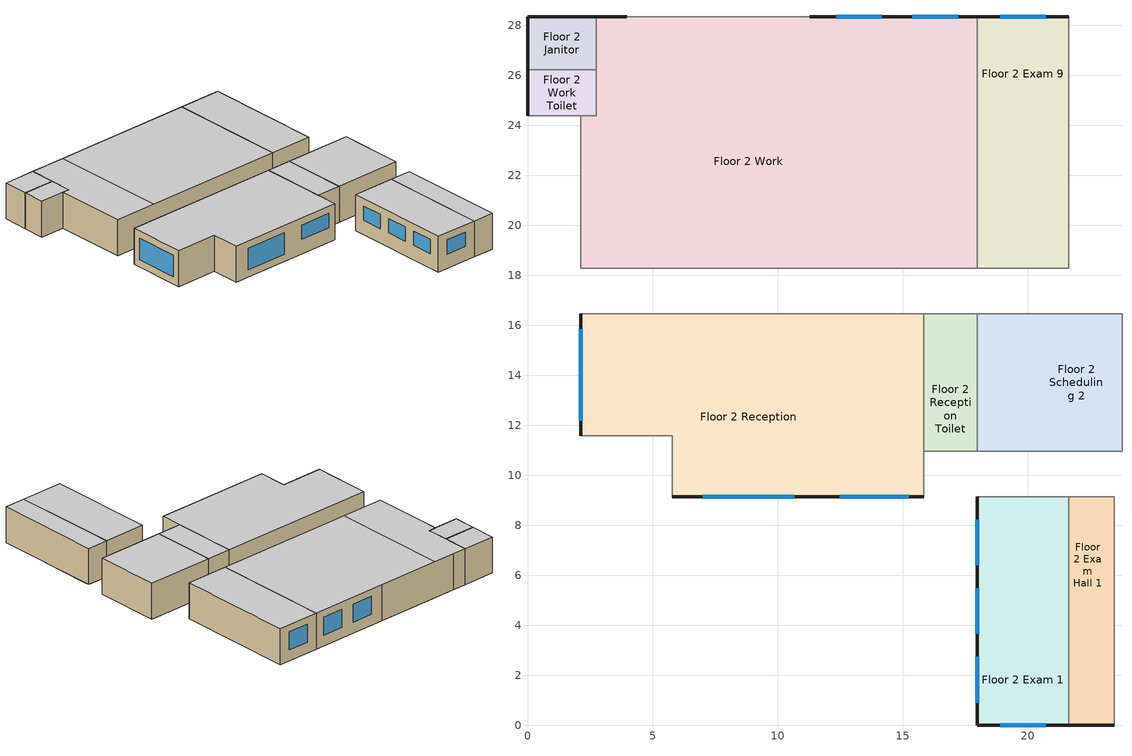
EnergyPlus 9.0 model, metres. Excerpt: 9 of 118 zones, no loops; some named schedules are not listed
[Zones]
Floor 2 Exam 1
 floor to Floor 1 Vestibule (int_slab_floor): 17.98,7.92 20.73,7.92 20.73,5.49 17.98,5.49 z3.05
 floor to Floor 1 Pre-Op Toilet (int_slab_floor): 17.98,5.49 20.73,5.49 20.73,3.66 17.98,3.66 z3.05
 floor to Floor 1 Step Down (int_slab_floor): 17.98,3.66 21.64,3.66 21.64,0 17.98,0 z3.05
 floor to Floor 1 Pre-Op Room 1 (int_slab_floor): 17.98,9.14 20.73,9.14 20.73,7.92 17.98,7.92 z3.05
 floor to Floor 1 Pre-Op Hall (int_slab_floor): 21.64,9.14 21.64,3.66 20.73,3.66 20.73,9.14 z3.05
 wall outside (nonres_ext_wall): 17.98,9.14 17.98,0 21.64,0 z3.05:6.1
 wall to Floor 2 Exam Hall 1 (int_wall): 21.64,0 21.64,9.14 z3.05:6.1
 wall to Floor 2 Reception Hall (int_wall): 21.64,9.14 17.98,9.14 z3.05:6.1
 window (NonresWindow_U_0.29_SHGC_0.45): 18.9,0 20.73,0 / 17.98,2.74 17.98,0.91 / 17.98,8.23 17.98,6.4 / 17.98,5.49 17.98,3.66 z4.27:5.49
 ceiling to Floor 3 Undeveloped 1 (int_slab_ceiling): 21.64,0 21.64,9.14 17.98,9.14 17.98,0 z6.1
Floor 2 Exam 9
 floor to Floor 1 Pre-Op Hall (int_slab_floor): 21.64,18.29 20.73,18.29 20.73,23.77 21.64,23.77 z3.05
 floor to Floor 1 Procedure Room (int_slab_floor): 21.64,28.35 21.64,23.77 17.98,23.77 17.98,28.35 z3.05
 floor to Floor 1 Office (int_slab_floor): 17.98,23.77 20.73,23.77 20.73,18.29 17.98,18.29 z3.05
 wall outside (nonres_ext_wall): 21.64,28.35 17.98,28.35 z3.05:6.1
 wall to Floor 2 Work (int_wall): 17.98,28.35 17.98,18.29 z3.05:6.1
 wall to Floor 2 Exam Hall 6 (int_wall): 21.64,18.29 21.64,28.35 z3.05:6.1
 wall to Floor 2 Work Hall (int_wall): 17.98,18.29 21.64,18.29 z3.05:6.1
 window (NonresWindow_U_0.29_SHGC_0.45): 20.73,28.35 18.9,28.35 z3.96:5.49
 ceiling to Floor 3 Office (int_slab_ceiling): 17.98,28.35 17.98,18.29 21.64,18.29 21.64,28.35 z6.1
Floor 2 Exam Hall 1
 floor to Floor 1 Pre-Op Hall (int_slab_floor): 23.16,3.66 21.64,3.66 21.64,9.14 23.16,9.14 z3.05
 floor to Floor 1 Pre-Op Room 2 (int_slab_floor): 23.47,9.14 23.47,8.84 23.16,8.84 23.16,9.14 z3.05
 floor to Floor 1 Nurse Station (int_slab_floor): 23.47,8.84 23.47,6.1 23.16,6.1 23.16,8.84 z3.05
 floor to Floor 1 Nurse Hall (int_slab_floor): 23.47,6.1 23.47,3.66 23.16,3.66 23.16,6.1 z3.05
 floor to Floor 1 Step Down (int_slab_floor): 21.64,0 21.64,3.66 23.47,3.66 23.47,0 z3.05
 wall outside (nonres_ext_wall): 21.64,0 23.47,0 z3.05:6.1
 wall to Floor 2 Reception Hall (int_wall): 23.47,9.14 21.64,9.14 z3.05:6.1
 wall to Floor 2 Exam 2 (int_wall): 23.47,0 23.47,9.14 z3.05:6.1
 ceiling to Floor 3 Undeveloped 1 (int_slab_ceiling): 23.47,9.14 21.64,9.14 21.64,0 23.47,0 z6.1
Floor 2 Janitor
 floor to Floor 1 Elevator Pump Room (int_slab_floor): 0,26.21 0,28.35 2.74,28.35 2.74,26.21 z3.05
 wall outside (nonres_ext_wall): 2.74,28.35 0,28.35 0,26.21 z3.05:6.1
 wall to Floor 2 Work (int_wall): 2.74,26.21 2.74,28.35 z3.05:6.1
 wall to Floor 2 Work Toilet (int_wall): 0,26.21 2.74,26.21 z3.05:6.1
 ceiling to Floor 3 Janitor (int_slab_ceiling): 0,28.35 0,26.21 2.74,26.21 2.74,28.35 z6.1
Floor 2 Reception
 floor to Floor 1 Lobby Hall (int_slab_floor): 11.89,15.54 5.79,15.54 5.79,16.46 11.89,16.46 z3.05
 floor to Floor 1 Reception (int_slab_floor): 11.89,16.46 15.85,16.46 15.85,9.14 11.89,9.14 z3.05
 floor to Floor 1 Cafe (int_slab_floor): 5.79,9.14 5.79,15.54 11.89,15.54 11.89,9.14 z3.05
 floor to Floor 1 Lobby (int_slab_floor): 2.13,16.46 5.79,16.46 5.79,11.58 2.13,11.58 z3.05
 wall outside (nonres_ext_wall): 5.79,9.14 15.85,9.14 / 2.13,16.46 2.13,11.58 z3.05:6.1
 wall to Floor 2 Work Hall (int_wall): 15.85,16.46 2.13,16.46 z3.05:6.1
 wall to SW Stair (int_wall): 2.13,11.58 5.79,11.58 5.79,9.14 z3.05:6.1
 wall to Floor 2 Reception Hall (int_wall): 15.85,9.14 15.85,10.97 z3.05:6.1
 wall to Floor 2 Reception Toilet (int_wall): 15.85,10.97 15.85,16.46 z3.05:6.1
 window (NonresWindow_U_0.29_SHGC_0.45): 7.01,9.14 10.67,9.14 / 2.13,15.85 2.13,12.19 z3.66:5.49; 12.5,9.14 15.24,9.14 z4.27:5.49
 ceiling to Floor 3 Undeveloped 2 (int_slab_ceiling): 2.13,16.46 2.13,11.58 5.79,11.58 5.79,9.14 15.85,9.14 15.85,16.46 z6.1
Floor 2 Reception Toilet
 floor to Floor 1 Reception Hall (int_slab_floor): 17.98,16.46 17.98,14.33 15.85,14.33 15.85,16.46 z3.05
 floor to Floor 1 Scheduling (int_slab_floor): 15.85,10.97 15.85,14.33 17.98,14.33 17.98,10.97 z3.05
 wall to Floor 2 Scheduling 2 (int_wall): 17.98,10.97 17.98,16.46 z3.05:6.1
 wall to Floor 2 Reception Hall (int_wall): 15.85,10.97 17.98,10.97 z3.05:6.1
 wall to Floor 2 Work Hall (int_wall): 17.98,16.46 15.85,16.46 z3.05:6.1
 ceiling to Floor 3 Undeveloped 2 (int_slab_ceiling): 15.85,16.46 15.85,10.97 17.98,10.97 17.98,16.46 z6.1
Floor 2 Scheduling 2
 floor to Floor 1 Pre-Op Room 2 (int_slab_floor): 23.77,10.97 23.16,10.97 23.16,16.46 23.77,16.46 z3.05
 floor to Floor 1 Pre-Op Room 1 (int_slab_floor): 17.98,10.97 17.98,14.33 20.73,14.33 20.73,10.97 z3.05
 floor to Floor 1 Reception Hall (int_slab_floor): 17.98,16.46 20.73,16.46 20.73,14.33 17.98,14.33 z3.05
 floor to Floor 1 Pre-Op Hall (int_slab_floor): 20.73,16.46 23.16,16.46 23.16,10.97 20.73,10.97 z3.05
 wall to Floor 2 Reception Hall (int_wall): 17.98,10.97 23.77,10.97 z3.05:6.1
 wall to Floor 2 X-Ray (int_wall): 23.77,10.97 23.77,16.46 z3.05:6.1
 wall to Floor 2 Work Hall (int_wall): 23.77,16.46 17.98,16.46 z3.05:6.1
 ceiling to Floor 3 Undeveloped 1 (int_slab_ceiling): 17.98,10.97 23.77,10.97 23.77,16.46 17.98,16.46 z6.1
Floor 2 Work
 floor to Floor 1 Elevator Pump Room (int_slab_floor): 2.74,28.35 3.96,28.35 3.96,26.21 2.74,26.21 z3.05
 floor to Floor 1 MRI Toilet (int_slab_floor): 15.54,25.6 15.54,28.35 17.37,28.35 17.37,25.6 z3.05
 floor to Floor 1 Lobby (int_slab_floor): 3.96,28.35 6.4,28.35 6.4,25.91 5.79,25.91 5.79,18.29 2.13,18.29 2.13,24.38 2.74,24.38 2.74,26.21 3.96,26.21 z3.05
 floor to Floor 1 MRI Control Room (int_slab_floor): 12.8,28.35 12.8,25.91 6.4,25.91 6.4,28.35 z3.05
 floor to Floor 1 MRI Hall (int_slab_floor): 15.54,25.6 17.37,25.6 17.37,23.77 11.89,23.77 11.89,25.91 12.8,25.91 12.8,26.82 15.54,26.82 z3.05
 floor to Floor 1 Lobby Hall (int_slab_floor): 5.79,18.29 5.79,19.2 11.89,19.2 11.89,18.29 z3.05
 floor to Floor 1 Reception (int_slab_floor): 11.89,23.77 14.33,23.77 14.33,18.29 11.89,18.29 z3.05
 floor to Floor 1 MRI Room (int_slab_floor): 11.89,25.91 11.89,19.2 5.79,19.2 5.79,25.91 z3.05
 floor to Floor 1 Procedure Room (int_slab_floor): 17.98,28.35 17.98,23.77 17.37,23.77 17.37,28.35 z3.05
 floor to Floor 1 Office (int_slab_floor): 14.33,23.77 17.98,23.77 17.98,18.29 14.33,18.29 z3.05
 floor to Floor 1 Dressing Room (int_slab_floor): 12.8,28.35 15.54,28.35 15.54,26.82 12.8,26.82 z3.05
 wall outside (nonres_ext_wall): 17.98,28.35 11.28,28.35 / 3.96,28.35 2.74,28.35 z3.05:6.1
 wall to Floor 2 Work Toilet (int_wall): 2.74,26.21 2.74,24.38 2.13,24.38 z3.05:6.1
 wall to NW Elevator (int_wall): 2.13,24.38 2.13,18.29 z3.05:6.1
 wall to Floor 2 Work Hall (int_wall): 2.13,18.29 17.98,18.29 z3.05:6.1
 wall to NW Stair (int_wall): 11.28,28.35 3.96,28.35 z3.05:6.1
 window (NonresWindow_U_0.29_SHGC_0.45): 17.22,28.35 15.39,28.35 / 14.17,28.35 12.34,28.35 z3.96:5.49
 ceiling to Floor 3 Elevator Hall (int_slab_ceiling): 2.13,18.29 5.79,18.29 5.79,28.35 2.74,28.35 2.74,24.38 2.13,24.38 z6.1
 ceiling to Floor 3 Office (int_slab_ceiling): 17.98,28.35 5.79,28.35 5.79,18.29 17.98,18.29 z6.1
Floor 2 Work Toilet
 floor to Floor 1 Lobby Toilet (int_slab_floor): 0,24.38 0,26.21 2.74,26.21 2.74,24.38 z3.05
 wall outside (nonres_ext_wall): 0,26.21 0,24.38 z3.05:6.1
 wall to NW Elevator (int_wall): 0,24.38 2.13,24.38 z3.05:6.1
 ceiling to Floor 3 Office Toilet (int_slab_ceiling): 0,24.38 2.74,24.38 2.74,26.21 0,26.21 z6.1
[Building]
OutPatientHealthCare: North Axis {deg}=0; Terrain=City; Loads Convergence Tolerance Value=0.04; Temperature Convergence Tolerance Value {deltaC}=0.2; Solar Distribution=FullInteriorAndExterior; Maximum Number of Warmup Days=25; Minimum Number of Warmup Days=6
[Site:Location]
Site:Location=Fairbanks Intl Arpt_AK_USA Design_Conditions; Latitude {N+ S-}=64.82; Longitude {W- E+}=-147.85; Time Zone Relative to GMT {GMT+/-}=-9; Elevation {m}=133
[SizingPeriod:DesignDay] Day of Month=21; Dry-Bulb Temperature Range Modifier Type=DefaultMultipliers; Humidity Condition Type=Wetbulb; Barometric Pressure {Pa}=99737; Rain {Yes/No}=No; Snow on ground {Yes/No}=No; Daylight Savings Time Indicator=No
Name | Month | Day Type | Maximum Dry-Bulb Temperature {C} | Daily Dry-Bulb Temperature Range {C} | Wetbulb at Maximum Dry-Bulb {C} | Wind Speed {m/s} design conditions vs. traditional 6.71 m/s (15 mph) | Wind Direction {Degrees; N=0, S=180} | Solar Model Indicator | Clearness {0.0 to 1.1} | Wind Speed {m/s} design conditions vs. traditional 3.35 m/s (7mph) | ASHRAE Clear Sky Optical Depth for Beam Irradiance (taub) | ASHRAE Clear Sky Optical Depth for Diffuse Irradiance (taud)
Fairbanks Intl Arpt Ann Htg 99.6% Condns DB | 1 | WinterDesignDay | -41.9 | 0 | -41.9 | 0.3 | 20 | ASHRAEClearSky | 0
Fairbanks Intl Arpt Ann Clg .4% Condns DB=>MWB | 7 | SummerDesignDay | 27.4 | 10.2 | 16.1 |  | 180 | ASHRAETau |  | 3.1 | 0.387 | 2.212
[Site:WaterMainsTemperature]
Calculation Method=Correlation; Annual average outdoor air temperature {C}=-1.525; Maximum difference in monthly average outdoor air temperatures {C}=36.2
[Site:GroundTemperature:FCfactorMethod]
January Ground Temperature {C}=-3.1; February Ground Temperature {C}=-17.7; March Ground Temperature {C}=-19.3; April Ground Temperature {C}=-17.6; May Ground Temperature {C}=-15.4; June Ground Temperature {C}=-10.3; July Ground Temperature {C}=0.7; August Ground Temperature {C}=10.6; September Ground Temperature {C}=16; October Ground Temperature {C}=16.9; November Ground Temperature {C}=14.2; December Ground Temperature {C}=6.7
[Material:NoMass]
CP02 CARPET PAD: VeryRough, 0.21648, 0.9, 0.7, 0.8
Nonres_Exterior_Wall_Insulation: MediumSmooth, 3.52984, 0.9, 0.7, 0.7
[Construction]
InteriorFurnishings: Std Wood 6inch
int_wall: G01 13mm gypsum board, G01 13mm gypsum board
int_slab_floor: 100mm Normalweight concrete floor, CP02 CARPET PAD
int_slab_ceiling: CP02 CARPET PAD, 100mm Normalweight concrete floor
nonres_ext_wall: F07 25mm stucco, G01 16mm gypsum board, Nonres_Exterior_Wall_Insulation, G01 16mm gypsum board
NonresWindow_U_0.29_SHGC_0.45: Glazing Layer
[Material]
Name | Roughness | Thickness {m} | Conductivity {W/m-K} | Density {kg/m3} | Specific Heat {J/kg-K} | Thermal Absorptance | Solar Absorptance | Visible Absorptance | Absorptance:Thermal | Absorptance:Solar | Absorptance:Visible
Std Wood 6inch | MediumSmooth | 0.15 | 0.12 | 540 | 1210 | 0.9 | 0.7 | 0.7
F07 25mm stucco | Smooth | 0.0254 | 0.72 | 1856 | 840 | 0.9 | 0.7 | 0.7
G01 13mm gypsum board | Smooth | 0.0127 | 0.16 | 800 | 1090 |  |  |  | 0.9 | 0.7 | 0.5
G01 16mm gypsum board | MediumSmooth | 0.0159 | 0.16 | 800 | 1090
100mm Normalweight concrete floor | MediumRough | 0.1016 | 2.31 | 2322 | 832
[WindowMaterial:SimpleGlazingSystem]
Glazing Layer: U-Factor {W/m2-K}=1.6467; Solar Heat Gain Coefficient=0.45; Visible Transmittance=0.45
[Zone] Type=1; Multiplier=1; Ceiling Height {m}=-9999; Floor Area {m2}=autocalculate; Part of Total Floor Area=Yes
Name | Volume {m3}
Floor 2 Exam 1 | 101.9406
Floor 2 Exam 9 | 112.1347
Floor 2 Exam Hall 1 | 50.9703
Floor 2 Janitor | 17.8396
Floor 2 Reception | 278.6378
Floor 2 Reception Toilet | 35.6792
Floor 2 Scheduling 2 | 96.8436
Floor 2 Work | 478.5547
Floor 2 Work Toilet | 15.2911
[InternalMass] Construction=InteriorFurnishings
Name | Zone | Surface Area {m2}
Floor 2 Exam 1_InternalMass_1 | Floor 2 Exam 1 | 66.8902
Floor 2 Exam 9_InternalMass_1 | Floor 2 Exam 9 | 73.5792
Floor 2 Exam Hall 1_InternalMass_1 | Floor 2 Exam Hall 1 | 33.4451
Floor 2 Janitor_InternalMass_1 | Floor 2 Janitor | 11.7058
Floor 2 Reception_InternalMass_1 | Floor 2 Reception | 182.8332
Floor 2 Reception Toilet_InternalMass_1 | Floor 2 Reception Toilet | 23.4116
Floor 2 Scheduling 2_InternalMass_1 | Floor 2 Scheduling 2 | 63.5457
Floor 2 Work_InternalMass_1 | Floor 2 Work | 259.3853
Floor 2 Work Toilet_InternalMass_1 | Floor 2 Work Toilet | 10.0335
[People] Number of People Calculation Method=People/Area; Fraction Radiant=0.3; Sensible Heat Fraction=AUTOCALCULATE; Activity Level Schedule=ACTIVITY_SCH; Enable ASHRAE 55 Comfort Warnings=No; Mean Radiant Temperature Calculation Type=ZoneAveraged; Work Efficiency Schedule=WORK_EFF_SCH; Clothing Insulation Calculation Method=ClothingInsulationSchedule; Clothing Insulation Schedule=CLOTHING_SCH; Air Velocity Schedule=AIR_VELO_SCH; Thermal Comfort Model 1 Type=FANGER
Name | Zone or ZoneList | Number of People Schedule | People per Zone Floor Area {person/m2}
Floor 2 Exam 1 People | Floor 2 Exam 1 | BLDG_OCC_SCH | 0.215299
Floor 2 Exam 9 People | Floor 2 Exam 9 | BLDG_OCC_SCH | 0.215299
Floor 2 Reception People | Floor 2 Reception | BLDG_OCC_SCH | 0.322949
Floor 2 Scheduling 2 People | Floor 2 Scheduling 2 | OFFICE_OCC_w_SB_SCH | 0.0538248
Floor 2 Work People | Floor 2 Work | OFFICE_OCC_w_SB_SCH | 0.0538248
[Lights] Design Level Calculation Method=Watts/Area; Return Air Fraction=0; Fraction Radiant=0.7; Fraction Visible=0.2; Fraction Replaceable=1; Return Air Fraction Calculated from Plenum Temperature=No
Name | Zone or ZoneList | Schedule | Watts per Zone Floor Area {W/m2}
Floor 2 Exam 1_Lights | Floor 2 Exam 1 | BLDG_LIGHT_EXAM_SCH | 16.0813
Floor 2 Exam 9_Lights | Floor 2 Exam 9 | BLDG_LIGHT_EXAM_SCH | 16.0813
Floor 2 Exam Hall 1_Lights | Floor 2 Exam Hall 1 | BLDG_LIGHT_CORRIDOR_SCH | 6.39376
Floor 2 Janitor_Lights | Floor 2 Janitor | BLDG_LIGHT_STORAGE_SCH | 6.10314
Floor 2 Reception_Lights | Floor 2 Reception | BLDG_LIGHT_SCH | 8.71877
Floor 2 Reception Toilet_Lights | Floor 2 Reception Toilet | BLDG_LIGHT_TOILET_SCH | 9.49377
Floor 2 Scheduling 2_Lights | Floor 2 Scheduling 2 | BLDG_LIGHT_OFFICE_SCH | 10.7531
Floor 2 Work_Lights | Floor 2 Work | BLDG_LIGHT_OFFICE_SCH | 10.7531
Floor 2 Work Toilet_Lights | Floor 2 Work Toilet | BLDG_LIGHT_TOILET_SCH | 9.49377
[ElectricEquipment] Schedule=BLDG_EQUIP_SCH; Design Level Calculation Method=EquipmentLevel; Fraction Latent=0; Fraction Radiant=0.5; Fraction Lost=0
Name | Zone or ZoneList | Design Level {W}
Floor 2 Exam 1_PlugMisc_Equip | Floor 2 Exam 1 | 395.9899
Floor 2 Exam 9_PlugMisc_Equip | Floor 2 Exam 9 | 435.5889
Floor 2 Exam Hall 1_PlugMisc_Equip | Floor 2 Exam Hall 1 | 72.0742
Floor 2 Janitor_PlugMisc_Equip | Floor 2 Janitor | 6.3211
Floor 2 Reception_PlugMisc_Equip | Floor 2 Reception | 1082.37
Floor 2 Reception Toilet_PlugMisc_Equip | Floor 2 Reception Toilet | 50.4519
Floor 2 Scheduling 2_PlugMisc_Equip | Floor 2 Scheduling 2 | 376.1904
Floor 2 Work_PlugMisc_Equip | Floor 2 Work | 1535.56
Floor 2 Work Toilet_PlugMisc_Equip | Floor 2 Work Toilet | 21.6223
[Exterior:Lights]
Exterior_Lights: Schedule=Exterior_Lgt_ALWAYS_ON; Design Level {W}=8428.41; Control Option=AstronomicalClock
[Daylighting:Controls]
Floor 2 Reception_DaylCtrl: Zone=Floor 2 Reception; Daylighting Method=SplitFlux; Lighting Control Type=Stepped; Minimum Input Power Fraction for Continuous or ContinuousOff Dimming Control=0.3; Minimum Light Output Fraction for Continuous or ContinuousOff Dimming Control=0.2; Number of Stepped Control Steps=3; Probability Lighting will be Reset When Needed in Manual Stepped Control=1; Glare Calculation Daylighting Reference Point=Floor 2 Reception_DaylRefPt1; Glare Calculation Azimuth Angle of View Direction Clockwise from Zone y-Axis {deg}=180; Maximum Allowable Discomfort Glare Index=22; Daylighting Reference Point 1=Floor 2 Reception_DaylRefPt1; Fraction of Zone Controlled by Reference Point 1=0.23; Illuminance Setpoint at Reference Point 1 {lux}=269; Daylighting Reference Point 2=Floor 2 Reception_DaylRefPt2; Fraction of Zone Controlled by Reference Point 2=0; Illuminance Setpoint at Reference Point 2 {lux}=269
[ZoneInfiltration:DesignFlowRate] Schedule=INFIL_SCH; Design Flow Rate Calculation Method=Flow/ExteriorWallArea; Flow per Exterior Surface Area {m3/s-m2}=0.00056896; Constant Term Coefficient=0; Temperature Term Coefficient=0; Velocity Term Coefficient=0.224; Velocity Squared Term Coefficient=0
Name | Zone or ZoneList
Floor 2 Exam 1_Infiltration | Floor 2 Exam 1
Floor 2 Exam 9_Infiltration | Floor 2 Exam 9
Floor 2 Janitor_Infiltration | Floor 2 Janitor
Floor 2 Reception_Infiltration | Floor 2 Reception
Floor 2 Work_Infiltration | Floor 2 Work
Floor 2 Work Toilet_Infiltration | Floor 2 Work Toilet
[Schedule:Compact]
ACTIVITY_SCH: Through: 12/31, For: AllDays, Until: 24:00, 120
WORK_EFF_SCH: Through: 12/31, For: AllDays, Until: 24:00, 0
AIR_VELO_SCH: Through: 12/31, For: AllDays, Until: 24:00, 0.2
CLOTHING_SCH: Through: 04/30, For: AllDays, Until: 24:00, 1, Through: 09/30, For: AllDays, Until: 24:00, 0.5, Through: 12/31, For: AllDays, Until: 24:00, 1
BLDG_LIGHT_CORRIDOR_SCH; BLDG_LIGHT_EXAM_SCH; BLDG_LIGHT_SCH: Through: 12/31, For: Weekdays, Until: 4:00, 0.1, Until: 6:00, 0.3, Until: 7:00, 0.6, Until: 18:00, 0.9, Until: 20:00, 0.6, Until: 22:00, 0.3, Until: 24:00, 0.1, For: SummerDesignDay, Until: 4:00, 0.1, Until: 6:00, 0.3, Until: 7:00, 0.6, Until: 18:00, 0.9, Until: 20:00, 0.6, Until: 22:00, 0.3, Until: 24:00, 0.1, For: WinterDesignDay, Until: 7:00, 0.1, Until: 9:00, 0.3, Until: 15:00, 0.4, Until: 20:00, 0.3, Until: 24:00, 0.1, For: Saturday, Until: 7:00, 0.1, Until: 9:00, 0.3, Until: 15:00, 0.4, Until: 20:00, 0.3, Until: 24:00, 0.1, For: Sunday Holidays AllOtherDays, Until: 8:00, 0.05, Until: 17:00, 0.1, Until: 24:00, 0.05
BLDG_LIGHT_STORAGE_SCH: Through: 12/31, For: Weekdays, Until: 4:00, 0.052, Until: 6:00, 0.156, Until: 7:00, 0.312, Until: 18:00, 0.468, Until: 20:00, 0.312, Until: 22:00, 0.156, Until: 24:00, 0.052, For: SummerDesignDay, Until: 4:00, 0.1, Until: 6:00, 0.3, Until: 7:00, 0.6, Until: 18:00, 0.9, Until: 20:00, 0.6, Until: 22:00, 0.3, Until: 24:00, 0.1, For: WinterDesignDay, Until: 7:00, 0.1, Until: 9:00, 0.3, Until: 15:00, 0.4, Until: 20:00, 0.3, Until: 24:00, 0.1, For: Saturday, Until: 7:00, 0.052, Until: 9:00, 0.156, Until: 15:00, 0.208, Until: 20:00, 0.156, Until: 24:00, 0.052, For: Sunday Holidays AllOtherDays, Until: 8:00, 0.026, Until: 17:00, 0.052, Until: 24:00, 0.026
BLDG_LIGHT_TOILET_SCH: Through: 12/31, For: Weekdays, Until: 4:00, 0.066, Until: 6:00, 0.198, Until: 7:00, 0.396, Until: 18:00, 0.594, Until: 20:00, 0.396, Until: 22:00, 0.198, Until: 24:00, 0.066, For: SummerDesignDay, Until: 4:00, 0.1, Until: 6:00, 0.3, Until: 7:00, 0.6, Until: 18:00, 0.9, Until: 20:00, 0.6, Until: 22:00, 0.3, Until: 24:00, 0.1, For: WinterDesignDay, Until: 7:00, 0.1, Until: 9:00, 0.3, Until: 15:00, 0.4, Until: 20:00, 0.3, Until: 24:00, 0.1, For: Saturday, Until: 7:00, 0.066, Until: 9:00, 0.198, Until: 15:00, 0.264, Until: 20:00, 0.198, Until: 24:00, 0.066, For: Sunday Holidays AllOtherDays, Until: 8:00, 0.033, Until: 17:00, 0.066, Until: 24:00, 0.033
BLDG_OCC_SCH: Through: 12/31, For: Weekdays, Until: 04:00, 0.05, Until: 06:00, 0.2, Until: 07:00, 0.5, Until: 18:00, 0.9, Until: 20:00, 0.5, Until: 22:00, 0.2, Until: 24:00, 0.05, For: SummerDesignDay, Until: 04:00, 0.05, Until: 06:00, 0.2, Until: 07:00, 0.5, Until: 18:00, 0.9, Until: 20:00, 0.5, Until: 22:00, 0.2, Until: 24:00, 0.05, For: WinterDesignDay, Until: 07:00, 0.05, Until: 09:00, 0.2, Until: 15:00, 0.3, Until: 20:00, 0.2, Until: 24:00, 0.05, For: Saturday, Until: 07:00, 0.05, Until: 09:00, 0.2, Until: 15:00, 0.3, Until: 20:00, 0.2, Until: 24:00, 0.05, For: Sunday Holidays AllOtherDays, Until: 08:00, 0, Until: 17:00, 0.05, Until: 24:00, 0
OFFICE_OCC_w_SB_SCH: Through: 12/31, For: Weekdays, Until: 01:00, 0.05, Until: 02:00, 0.05, Until: 03:00, 0.05, Until: 04:00, 0.05, Until: 05:00, 0.2, Until: 06:00, 0.2, Until: 07:00, 0.5, Until: 08:00, 0.9, Until: 09:00, 0.9, Until: 10:00, 0.9, Until: 11:00, 0.9, Until: 12:00, 0.9, Until: 13:00, 0, Until: 14:00, 0.9, Until: 15:00, 0, Until: 16:00, 0.9, Until: 17:00, 0.9, Until: 18:00, 0.9, Until: 19:00, 0.5, Until: 20:00, 0.5, Until: 21:00, 0.2, Until: 22:00, 0.2, Until: 23:00, 0.05, Until: 24:00, 0.05, For: Saturdays, Until: 01:00, 0.05, Until: 02:00, 0.05, Until: 03:00, 0.05, Until: 04:00, 0.05, Until: 05:00, 0.05, Until: 06:00, 0.05, Until: 07:00, 0.05, Until: 08:00, 0.2, Until: 09:00, 0.2, Until: 10:00, 0.3, Until: 11:00, 0.3, Until: 12:00, 0, Until: 13:00, 0.3, Until: 14:00, 0.3, Until: 15:00, 0, Until: 16:00, 0.2, Until: 17:00, 0.2, Until: 18:00, 0.2, Until: 19:00, 0.2, Until: 20:00, 0.2, Until: 21:00, 0.05, Until: 22:00, 0.05, Until: 23:00, 0.05, Until: 24:00, 0.05, For: SummerDesignDay, Until: 04:00, 0.05, Until: 06:00, 0.2, Until: 07:00, 0.5, Until: 18:00, 0.9, Until: 20:00, 0.5, Until: 22:00, 0.2, Until: 24:00, 0.05, For: WinterDesignDay, Until: 07:00, 0.05, Until: 09:00, 0.2, Until: 15:00, 0.3, Until: 20:00, 0.2, Until: 24:00, 0.05, For: Sunday Holidays AllOtherDays, Until: 08:00, 0, Until: 17:00, 0.05, Until: 24:00, 0
